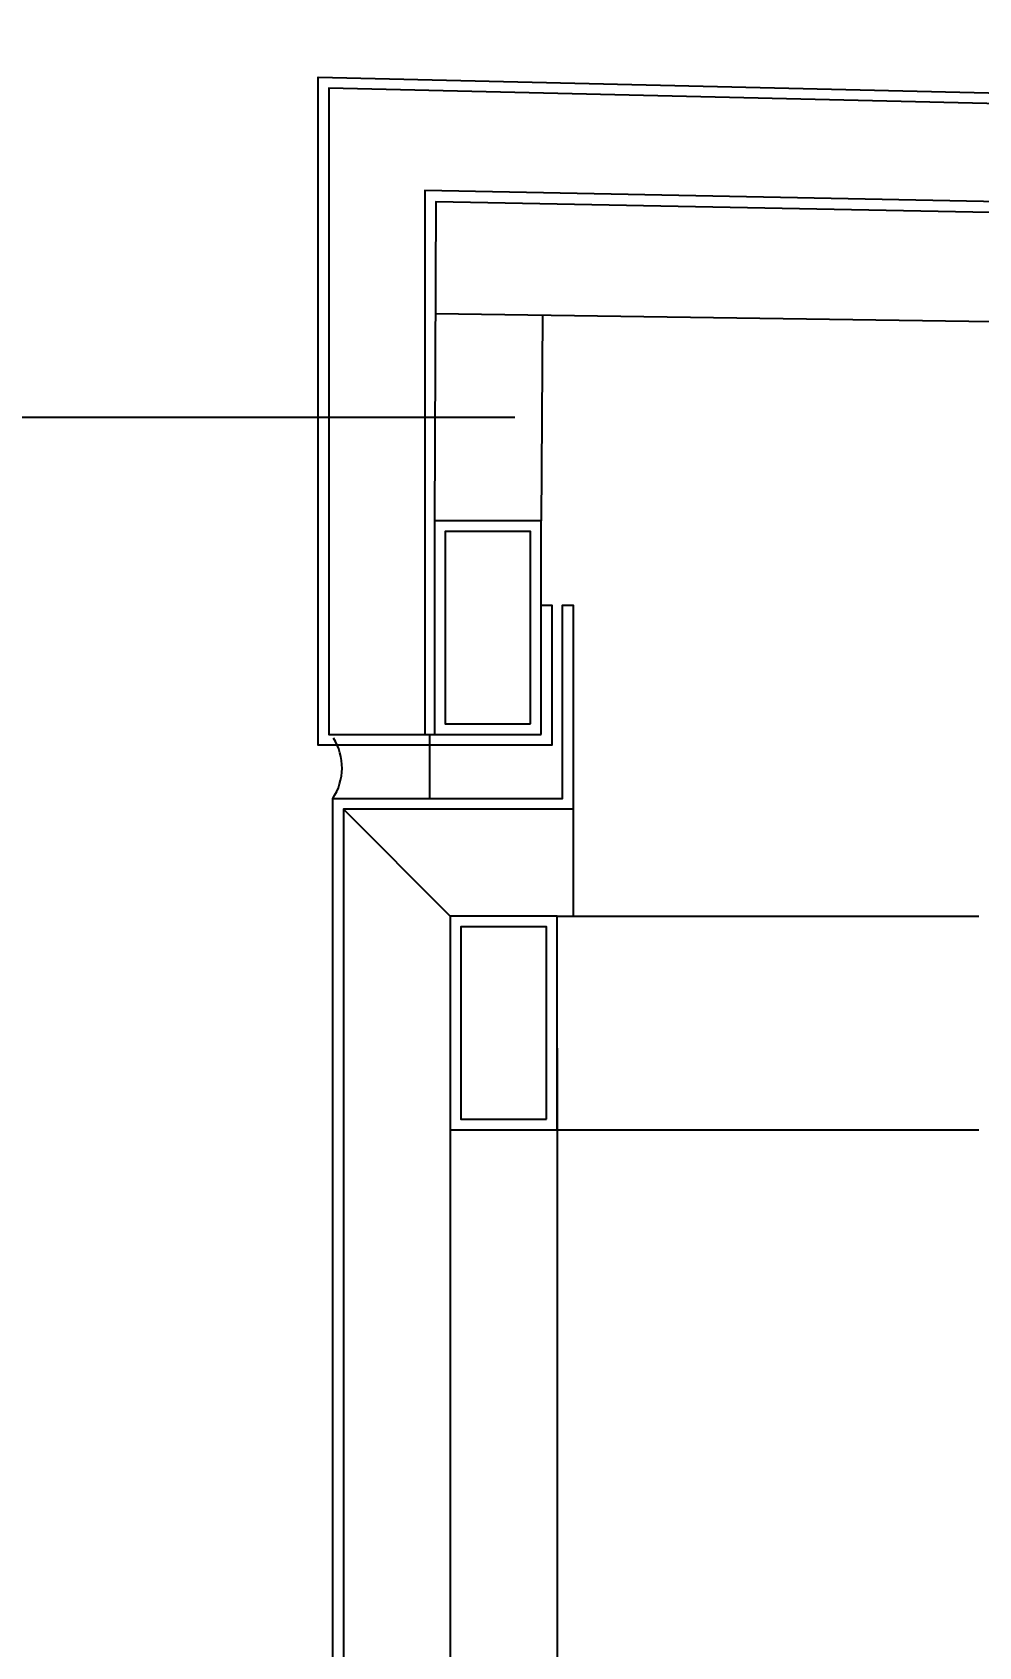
# Model space of a CAD drawing. Header units: inches. Extents: x 21 to 32698, y 13 to 3712.
# Drawn here: x 20837.22 to 20854.95, y 3287.51 to 3317.73 of the extents above; entities that cross this region are included whole.
import ezdxf
from ezdxf import colors
from ezdxf.entities.mleader import LeaderData, LeaderLine
from ezdxf.math import Vec2, Vec3

# ---------------------------------------------------------------- set-up
doc = ezdxf.new("R2010")
doc.units = ezdxf.units.IN
doc.header["$MEASUREMENT"] = 0
for name, color, linetype, lineweight in [('Z_MİM_-KM-ALUMINIUM-09', 8, 'Continuous', 25), ('Z_MİM_-KM-DETL-TEXT', 8, 'Continuous', 25), ('Z_MİM_-KM-FLOR-LEVL-1', 8, 'Continuous', 25), ('Z_MİM_-KM-STEEL-09', 8, 'Continuous', 25), ('Z_MİM_00', 8, 'Continuous', 25), ('Z_MİM_Aksesuar', 8, 'Continuous', 25)]:
    doc.layers.add(name, color=color, linetype=linetype, lineweight=lineweight)
doc.styles.add('Arial Narrow', font='ARIALN.TTF', dxfattribs={"height": 8})
doc.styles.add('TEXT 1 romans', font='romans.shx', dxfattribs={"width": 0.7})

# ---------------------------------------------------------------- blocks, each defined once
blk = doc.blocks.new('*U17')
blk.add_lwpolyline([(40, 0), (0, 0), (-8.314, 14.4), (8.314, 14.4), (0, 0)])
at = {"color": 7, "style": 'TEXT 1 romans', "width": 0.7}
blk.add_attdef('+0.00', (-41.892, 17.9), '', height=14.4, dxfattribs=at)
blk = doc.blocks.new('A$Ce8ddabe4')
at = {"elevation": -0.01}
blk.add_lwpolyline([(44.111, 103.37), (44.111, 113.484), (5.1, 114.249), (5.1, 104.07)], dxfattribs=at)
at = {"layer": 'Z_MİM_-KM-ALUMINIUM-09', "elevation": -0.01}
blk.add_lwpolyline([(7.275, 104.07), (7.275, 106.489), (7.475, 106.489), (7.475, 103.87), (3.1, 103.87), (3.1, 116.37), (46.111, 115.37), (46.111, 103.17), (40.459, 103.17), (40.459, 103.37), (45.911, 103.37), (45.911, 115.174), (3.3, 116.166), (3.3, 104.07), (7.275, 104.07)], dxfattribs=at)
at = {"layer": 'Z_MİM_-KM-STEEL-09'}
for p, q in [((43.911, 111.386, -0.01), (5.292, 111.94, -0.01)), ((7.3, 111.917, -0.01), (7.275, 108.07, -0.01))]:
    blk.add_line(p, q, dxfattribs=at)
at = {"layer": 'Z_MİM_-KM-STEEL-09', "elevation": -0.01}
blk.add_lwpolyline([(43.911, 106.94), (43.911, 113.296), (5.3, 114.037), (5.275, 108.07)], dxfattribs=at)
for points in [[(7.275, 104.07), (7.275, 108.07), (5.275, 108.07), (5.275, 104.07)], [(7.075, 104.27), (7.075, 107.87), (5.475, 107.87), (5.475, 104.27)]]:
    blk.add_lwpolyline(points, close=True, dxfattribs=at)
blk = doc.blocks.new('-KM_AL. PARAPET KAPLAMA')
at = {"layer": 'Z_MİM_-KM-ALUMINIUM-09'}
for p, q in [((-14.798, 100.67, -0.021), (-16.798, 102.67, -0.018)), ((-14.798, 100.67, -0.007), (-16.798, 102.67, -0.004)), ((-14.798, 100.67, -0.007), (-16.798, 102.67, -0.004)), ((-12.498, 102.67, -0.004), (-12.498, 100.67, -0.007)), ((-12.498, 102.67, -0.004), (-12.498, 100.67, -0.007))]:
    blk.add_line(p, q, dxfattribs=at)
at = {"layer": 'Z_MİM_-KM-ALUMINIUM-09', "elevation": 0.006}
blk.add_lwpolyline([(-14.798, -35.8), (-14.798, -36), (-16.998, -36), (-16.998, 102.87), (-12.698, 102.87), (-12.698, 106.489), (-12.498, 106.489), (-12.498, 102.67), (-16.798, 102.67), (-16.798, -35.8), (59.792, -35.8)], dxfattribs=at)
at = {"layer": 'Z_MİM_-KM-STEEL-09'}
for p, q in [((-12.798, 100.67, -0.013), (-4.898, 100.67, -0.005)), ((-14.798, 98.199, -0.02), (-14.798, -29.8, -0.016)), ((-12.798, 98.199, -0.018), (-12.798, -29.8, -0.015)), ((-12.798, 98.199, -0.004), (-12.798, 89.195, 0.006)), ((-14.798, 96.67, -0.007), (-14.798, 89.195, 0.003)), ((-12.798, 96.67, -0.013), (-4.898, 96.67, -0.005))]:
    blk.add_line(p, q, dxfattribs=at)
at = {"layer": 'Z_MİM_-KM-STEEL-09', "elevation": -0.007}
for points in [[(-12.798, 96.67), (-12.798, 100.67), (-14.798, 100.67), (-14.798, 96.67)], [(-12.998, 96.87), (-12.998, 100.47), (-14.598, 100.47), (-14.598, 96.87)]]:
    blk.add_lwpolyline(points, close=True, dxfattribs=at)
at = {"layer": 'Z_MİM_Aksesuar', "linetype": 'ByBlock'}
blk.add_line((-15.178, 102.87, -0.004), (-15.178, 104.07, -0.004), dxfattribs=at)
blk.add_arc((-17.857, 103.444, 0.016), 1.032, 326.2713, 32.6111, dxfattribs=at)
blk = doc.blocks.new('*U50')
at = {"layer": 'Z_MİM_-KM-DETL-TEXT', "color": 7}
ml = blk.add_multileader_mtext('Standard', dxfattribs=at)
ml.set_content('\\pxt7.157,20;ALÜMİNYUM KOMPOZİT KAPLAMA {\\A1;\\fMicrosoft Sans Serif|b0|i0|c162|p34;\\W0.8;RAL:7043 (77.105.1002) }', color=7, style='Arial Narrow')
ml.set_leader_properties()
ml.build(insert=Vec2(0, 0))
ml.multileader.update_dxf_attribs({"text_left_attachment_type": 6, "text_right_attachment_type": 6, "dogleg_length": 5, "arrow_head_size": 8})
ctx = ml.context
ctx.base_point, ctx.char_height, ctx.arrow_head_size, ctx.landing_gap_size, ctx.plane_origin = Vec3(-174.702, 50.66), 8, 8, 2.112, Vec3(-165.666, -32.451)
ctx.left_attachment, ctx.right_attachment = 6, 6
notes = []
notes.append((ctx, [(0, (1, 1, 0), (-13.946, 50.66), (-1, 0), 5.28, [(0, [(0, 0)], 0, [])])]))
ctx.mtext.insert, ctx.mtext.width, ctx.mtext.line_spacing_factor, ctx.mtext.flow_direction = Vec3(-172.59, 61.007), 163.50934, 2, 5
for ctx, leaders in notes:
    for number, flags, end, landing, length, lines in leaders:
        leader = LeaderData()
        leader.index, (leader.has_last_leader_line, leader.has_dogleg_vector, leader.attachment_direction) = number, flags
        leader.last_leader_point, leader.dogleg_vector, leader.dogleg_length = Vec3(end), Vec3(landing), length
        for number, points, colour, breaks in lines:
            line = LeaderLine()
            line.index, line.vertices, line.color, line.breaks = number, Vec3.list(points), colors.encode_raw_color(colour), breaks
            leader.lines.append(line)
        ctx.leaders.append(leader)
blk = doc.blocks.new('-KM_Çatı B Kesiti1')
for name, p in [('A$Ce8ddabe4', (-10.367, 0)), ('-KM_AL. PARAPET KAPLAMA', (10.004, 0)), ('*U50', (-6.994, 33.435, 0.006))]:
    blk.add_blockref(name, p)

msp = doc.modelspace()

# ---------------------------------------------------------------- block references
at = {"layer": 'Z_MİM_-KM-FLOR-LEVL-1'}
msp.add_blockref('*U17', (20806.257, 3310.516), dxfattribs=at)

# ---------------------------------------------------------------- next in the draw order: block references
at = {"layer": 'Z_MİM_00'}
msp.add_blockref('-KM_Çatı B Kesiti1', (20849.841, 3200.516), dxfattribs=at)

doc.saveas('drawing.dxf')
